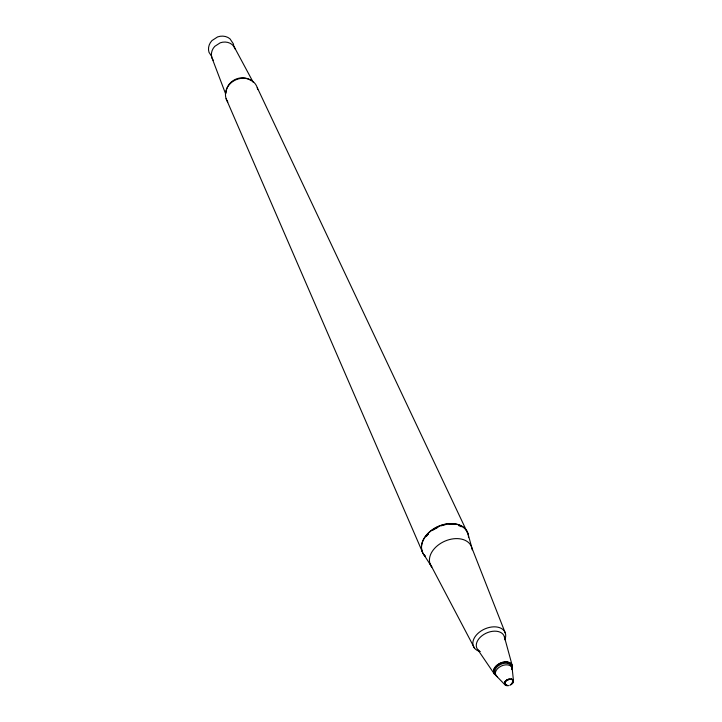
<?xml version="1.0" encoding="UTF-8"?>
<svg xmlns="http://www.w3.org/2000/svg" width="722" height="722" viewBox="0 0 722 722"><rect width="100%" height="100%" fill="white"/><g stroke="black" fill="none" stroke-linecap="round" stroke-linejoin="round"><path stroke-width="1.08" d="M510.797 684.573C520.535 674.745 496.366 680.702 507.629 685.476M506.393 685.106L505.012 684.032M505.581 681.117L504.741 682.877L505.003 684.041M504.858 683.129L506.303 680.747L509.326 679.303M512.43 683.174L513.098 680.792M504.922 683.887L506.654 685.358M512.764 680.142L511.366 679.312M496.176 675.738L504.913 684.745M211.745 56.533L209.01 52.336A13.086 11.723 -24.4 0 1 211.97 40.576L217.584 36.921A12.761 11.435 -24.4 0 1 229.912 38.753L233.296 43.726A13.086 11.723 -24.3 0 1 233.784 46.74M253.269 82.398L234.118 46.74L232.132 44.574A12.346 11.038 -24.4 0 0 220.21 42.815L214.777 46.343A12.662 11.308 -24.4 0 0 211.907 57.706L225.472 93.481M477.738 649.601L494.389 674.041M424.13 555.074L431.81 567.041A22.427 15.541 -24.3 0 1 445.104 541.058A22.427 15.541 -24.3 0 1 472.215 549.839M429.924 563.449L474.544 648.221M211.907 57.706L213.207 60.323M234.118 46.74L235.399 49.376M257.276 87.705L467.973 533.793A24.611 17.184 -24.4 0 0 435.962 527.475A24.611 17.184 -24.4 0 0 425.294 556.247M226.112 98.688L421.964 550.922M505.445 633.42L471.845 547.808L468.064 533.964M504.398 636.831L512.205 665.522M512.142 668.103L513.468 680.656M479.787 651.352A14.927 9.819 -24.4 0 1 485.96 633.284A14.927 9.819 -24.4 0 1 504.597 639.475M480.148 651.551A17.301 11.408 -24.4 0 1 474.886 637.012A17.301 11.408 -24.4 0 1 496.005 626.904A17.301 11.408 -24.4 0 1 504.804 639.746M508.658 685.647A4.783 3.068 -24.4 0 1 505.057 681.721A4.783 3.068 -24.4 0 1 512.692 679.546A4.783 3.068 -24.4 0 1 509.84 685.313M495.743 675.196A9.973 6.453 -24.4 0 1 495.572 666.487A9.973 6.453 -24.4 0 1 507.539 661.957A9.973 6.453 -24.4 0 1 511.826 669.113M495.888 675.079A9.774 6.327 -24.4 0 1 495.716 666.541A9.774 6.327 -24.4 0 1 507.449 662.101A9.774 6.327 -24.4 0 1 511.654 669.113M426.359 536.094A23.817 16.624 -24.4 0 1 428.254 533.901M434.599 528.892A23.817 16.624 -24.4 0 1 438.317 526.961M441.232 525.833A23.817 16.624 -24.4 0 1 445.23 524.759M449.201 524.226A23.817 16.624 -24.4 0 1 451.151 524.172M452.107 524.19A23.817 16.624 -24.4 0 1 454.337 524.389M426.431 536.265A23.817 16.624 -24.4 0 1 428.327 534.081M432.947 530.183A23.817 16.624 -24.4 0 1 437.442 527.583M449.283 524.398A23.817 16.624 -24.4 0 1 451.232 524.343M458.533 525.544A23.817 16.624 -24.4 0 1 461.25 526.78M227.818 102.073A16.543 14.521 -24.4 0 1 236.175 79.673A16.543 14.521 -24.4 0 1 257.709 89.564M495.536 674.077A8.926 5.776 -24.4 0 1 500.508 664.439A8.926 5.776 -24.4 0 1 511.483 666.442M425.375 556.427A24.611 17.184 -24.4 0 1 438.362 526.537A24.611 17.184 -24.4 0 1 468.524 537.61M497.395 676.767A8.935 5.776 -24.4 0 1 501.158 666.099A8.935 5.776 -24.4 0 1 512.259 669.655M226.067 93.165A15.216 13.366 -24.4 0 1 235.011 79.546A15.216 13.366 -24.4 0 1 251.382 80.81M497.954 665.278A8.917 5.776 -24.4 0 1 499.227 664.43M507.692 662.841A8.917 5.776 -24.4 0 1 509.344 663.5M512.801 680.295A4.341 2.789 -24.4 0 1 512.124 683.084M506.528 680.25A4.341 2.789 -24.4 0 1 508.956 679.14M511.356 679.149A4.341 2.789 -24.4 0 1 512.25 679.601"/></g></svg>
